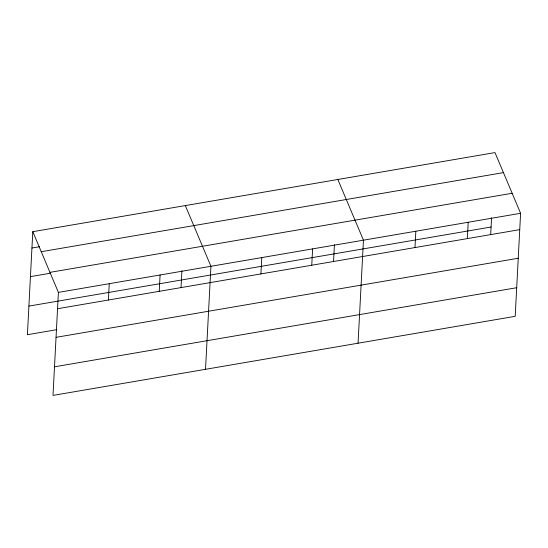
<?xml version="1.0" encoding="UTF-8"?>
<svg xmlns="http://www.w3.org/2000/svg" width="548" height="548" viewBox="0 0 548 548"><rect width="100%" height="100%" fill="white"/><g stroke="black" fill="none" stroke-linecap="round" stroke-linejoin="round"><path stroke-width="0.82" d="M32.798 231.681L58.403 292.385L53.005 395.409L515.202 316.319L520.6 213.295L494.995 152.591L32.798 231.681L27.4 334.705L56.574 329.711M108.388 300.03L109.244 283.686M159.235 291.331L160.091 274.986M181.025 287.57L181.909 270.739M205.527 369.311L210.932 266.287L185.327 205.582M260.916 273.932L261.773 257.587M311.757 265.232L312.613 248.888M333.554 261.471L334.431 244.634M358.056 343.212L363.454 240.188L337.849 179.477M414.98 247.566L415.836 231.222M467.362 238.606L468.218 222.262M490.7 234.578L491.577 217.748M31.942 248.025L39.442 246.737M41.251 251.71L503.441 172.62M49.957 272.356L512.147 193.266M30.441 276.63L50.443 273.205M58.403 292.385L520.6 213.295M28.9 306.099L491.097 227.009M57.547 308.73L519.744 229.639M56.047 337.335L518.244 258.245M54.505 366.804L516.702 287.714"/></g></svg>
